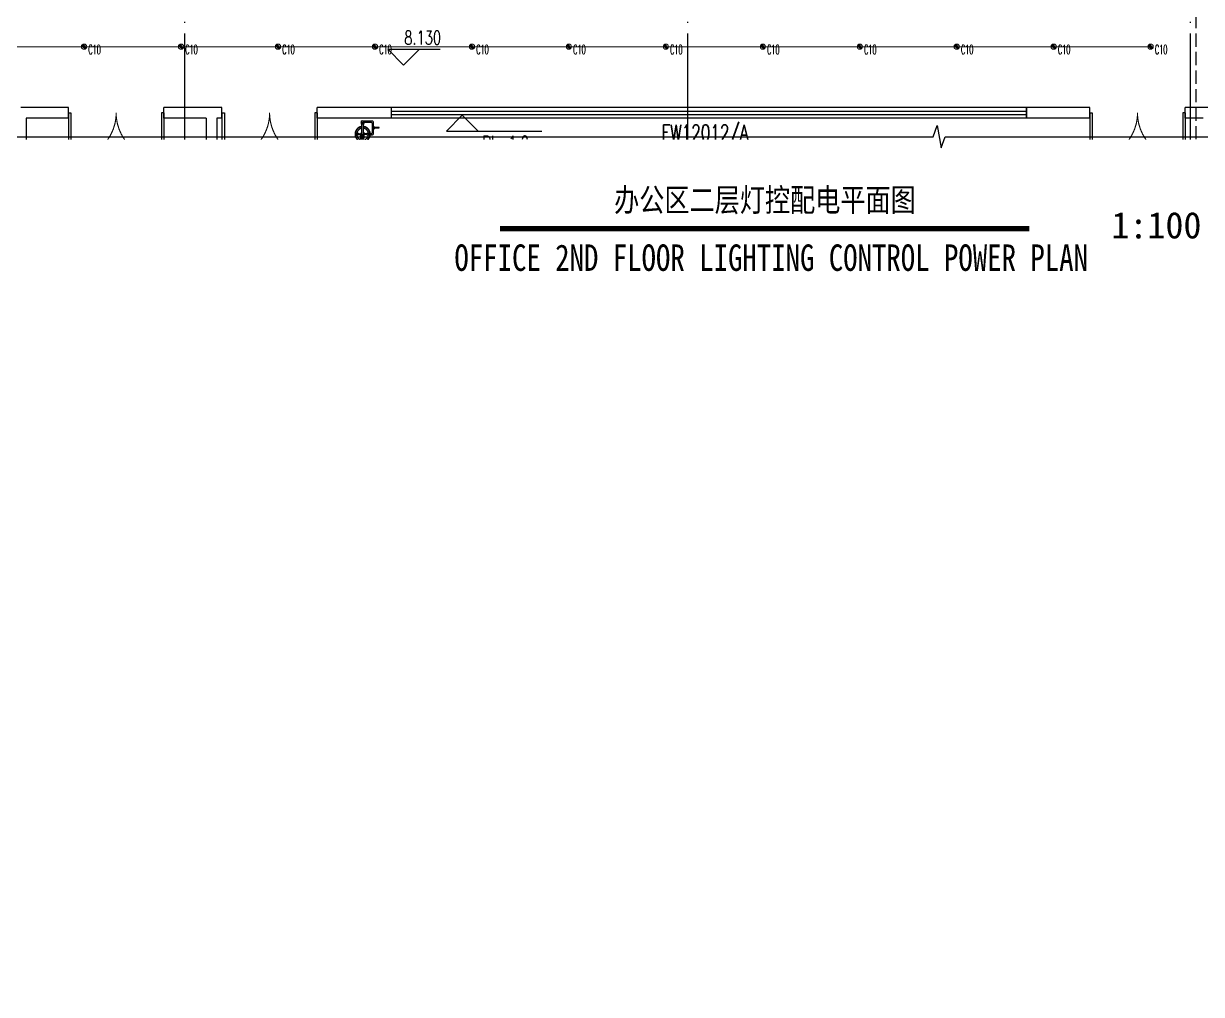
# Model space of a CAD drawing. Extents: x -621157 to 1764546, y -106808 to 741893.
# Drawn here: x 557019 to 579277, y 6062 to 24410 of the extents above; entities that cross this region are included whole.
import ezdxf
from ezdxf.enums import TextEntityAlignment as Align
from ezdxf.xclip import XClip

# ---------------------------------------------------------------- set-up
doc = ezdxf.new("R2010")
doc.units = 0
doc.header["$LTSCALE"] = 1000
doc.header["$MEASUREMENT"] = 0
doc.header["$XCLIPFRAME"] = 0
doc.linetypes.add('XREF-A-101-平面图_t3$0$DASH', pattern=[0.35, 0.25, -0.1])
doc.linetypes.add('XREF-A-101-平面图_t3$0$DOTE', pattern=[2.42, 2, -0.2, 0.02, -0.2])
for name, color, linetype in [('0-底图', 7, 'Continuous'), ('A-DIVISION', 3, 'Continuous'), ('TK-BLUE', 7, 'Continuous'), ('WIRE-照明', 4, 'Continuous'), ('XREF-A-101-平面图_t3$0$1212121', 8, 'Continuous'), ('XREF-A-101-平面图_t3$0$A-DIM_ELEV', 8, 'Continuous'), ('XREF-A-101-平面图_t3$0$A-DOTE', 8, 'Continuous'), ('XREF-A-101-平面图_t3$0$A-DRWD', 8, 'Continuous'), ('XREF-A-101-平面图_t3$0$A-DRWD-TEXT', 8, 'Continuous'), ('XREF-A-101-平面图_t3$0$A-GROUND', 8, 'Continuous'), ('XREF-A-101-平面图_t3$0$A-WALL', 8, 'Continuous'), ('XREF-A-101-平面图_t3$0$A-WINDOW', 8, 'Continuous'), ('XREF-A-101-平面图_t3$0$家具-实验室家具', 8, 'Continuous'), ('电-折断线', 3, 'Continuous')]:
    doc.layers.add(name, color=color, linetype=linetype)
doc.layers.add('00-照明回路线', color=6, linetype='Continuous', lineweight=0)
doc.layers.add('LIGHT-INF', color=6, linetype='Continuous', lineweight=0)
doc.styles.add('HL-LD', font='simsun.ttc', dxfattribs={"height": 500})
doc.styles.add('INF DIM', font='SIMPLEX.SHX', dxfattribs={"width": 0.7, "bigfont": 'hztxt.shx'})
doc.styles.add('ST64S', font='hl-ld.shx', dxfattribs={"bigfont": 'ST64S.shx'})
doc.styles.add('XREF-A-101-平面图_t3$0$A-STANDARD', font='SIMPLEX', dxfattribs={"bigfont": 'GBCBIG'})
doc.styles.add('XREF-A-101-平面图_t3$0$A-WIN-LABEL', font='SIMPLEX', dxfattribs={"bigfont": 'GBCBIG'})

# ---------------------------------------------------------------- blocks, each defined once
blk = doc.blocks.new('XREF-A-101-平面图_t3$0$轴网(2)')
at = {"layer": 'XREF-A-101-平面图_t3$0$A-DOTE', "linetype": 'XREF-A-101-平面图_t3$0$DOTE'}
for p, q in [((19000, -3300), (19000, 43300)), ((28500, -3300), (28500, 43300)), ((38000, -3300), (38000, 43300))]:
    blk.add_line(p, q, dxfattribs=at)
blk = doc.blocks.new('XREF-A-101-平面图_t3$0$Shower_plan')
at = {"layer": 'XREF-A-101-平面图_t3$0$1212121'}
for p, q in [((-20, -112), (-20, -94)), ((-16, -314), (-16, -120)), ((16, -314), (16, -120)), ((20, -112), (20, -94)), ((164, -90), (164, -66)), ((184, -114), (208, -114)), ((212, -177), (208, -177)), ((212, -199), (208, -199)), ((215, -184), (220, -184)), ((215, -193), (220, -193)), ((-94, -290), (-90, -290)), ((-75, -301), (-18, -302)), ((-75, -315), (-22, -315)), ((-34, -355), (-31, -355)), ((-34, -361), (-31, -361)), ((-16, -607), (-16, -396)), ((16, -607), (16, -396)), ((75, -302), (17, -302)), ((75, -316), (22, -316)), ((94, -327), (90, -327)), ((160, -297), (160, -321)), ((184, -274), (208, -274))]:
    blk.add_line(p, q, dxfattribs=at)
for points in [[(-22, -120), (-22, -112), (22, -112), (22, -120)], [(-37, -500), (-34, -500), (-34, -346), (-37, -346)], [(24, -388), (-24, -388), (-24, -338), (-22, -336), (22, -336), (24, -338)]]:
    blk.add_lwpolyline(points, close=True, dxfattribs=at)
for points in [[(143, -321), (184, -321, 0.414214), (208, -297), (208, -90, 0.414214), (184, -66), (23, -66)], [(143, -297), (160, -297, 0.414214), (184, -273), (184, -114, 0.414214), (160, -90), (23, -90)], [(-16, -530), (-128, -419, -1), (-122, -414)], [(-122, -414), (-53, -483, -1)], [(-111, -308, -0.092425), (-109, -301, -0.095768), (-106, -295, -0.100909), (-101, -292, -0.104872), (-94, -290, -0.001591), (-94, -290, -0.100909)], [(-93, -325, -0.034962), (-95, -325, -0.104872), (-101, -324, -0.100909), (-106, -320, -0.095768), (-110, -314, -0.092425), (-111, -308, -0.092425)], [(-37, -349, 0.153738), (-38, -347), (-43, -347, 0.078248), (-44, -349), (-44, -364, 0.153738), (-43, -367), (-38, -367, 0.153738), (-37, -364)], [(-23, -388), (-23, -395, 0.154019), (-19, -396), (19, -396, 0.154019), (23, -395), (23, -388)], [(92, -292, -0.034962), (94, -292, -0.104872), (100, -293, -0.100909), (106, -297, -0.095768), (109, -303, -0.092425), (110, -310, -0.092425)], [(110, -310, -0.092425), (109, -316, -0.095768), (105, -322, -0.100909), (100, -326, -0.104872), (94, -327, -0.001591), (94, -327, -0.100909)], [(-37, -491), (-54, -491, -1), (-54, -483), (-37, -483)], [(-45, -491), (-16, -519, -1)]]:
    blk.add_lwpolyline(points, format="xyb", dxfattribs=at)
for points in [[(212, -177), (214, -177), (215, -179), (215, -198), (214, -199)], [(212, -199), (214, -199), (215, -198), (215, -179), (214, -177)], [(-24, -371), (-31, -371), (-31, -346), (-24, -346)], [(-22, -336), (-22, -314), (22, -314), (22, -336)], [(-34, -491), (-28, -491), (-28, -483), (-34, -483)], [(-31, -657), (-20, -637)], [(20, -637), (31, -657), (16, -684), (-16, -684), (-31, -657)]]:
    blk.add_lwpolyline(points, dxfattribs=at)
for points in [[(221, -201), (229, -201, 0.414214), (231, -199), (231, -194, -0.414214), (232, -193), (313, -193, 0.414214), (313, -192), (313, -185, 0.414214), (313, -184), (232, -184, -0.414214), (231, -183), (231, -177, 0.414214), (229, -176), (221, -176, 0.414214), (220, -177), (220, -199, 0.414214)], [(-106, -308, -0.092425), (-105, -301, -0.095768), (-102, -295, -0.100909), (-96, -292, -0.104872), (-90, -290, -0.104872), (-84, -292, -0.100909), (-79, -296, -0.095768), (-75, -301, -0.092425), (-74, -308, -0.092425), (-75, -315, -0.095768), (-79, -320, -0.100909), (-84, -324, -0.104872), (-90, -325, -0.104872), (-97, -324, -0.100909), (-102, -320, -0.095768), (-105, -314, -0.092425)], [(106, -310, -0.092425), (105, -316, -0.095768), (101, -322, -0.100909), (96, -326, -0.104872), (90, -327, -0.104872), (84, -325, -0.100909), (78, -322, -0.095768), (75, -316, -0.092425), (74, -309, -0.092425), (75, -303, -0.095768), (78, -297, -0.100909), (84, -293, -0.104872), (90, -292, -0.104872), (96, -293, -0.100909), (101, -297, -0.095768), (105, -303, -0.092425)], [(-20, -657), (-20, -607), (20, -607), (20, -657, -1)]]:
    blk.add_lwpolyline(points, format="xyb", close=True, dxfattribs=at)
for centre, radius in [((0, -78), 26.3), ((0, -78), 16.4), ((-60, -481), 3.91)]:
    blk.add_circle(centre, radius, dxfattribs=at)
for centre, radius, start, end in [((0, -309), 144, 96.5663, 263.4343), ((0, -309), 139, 96.804, 263.1966), ((0, -309), 111, 98.3801, 261.6205), ((0, -309), 144, 276.5663, 83.4343), ((0, -309), 139, 276.804, 83.1966), ((0, -309), 111, 278.6256, 81.375), ((0, -309), 36, 116.7475, 168.6934), ((0, -309), 36, 190.3072, 231.764), ((0, -309), 18.8, 149.7809, 195.9711), ((0, -309), 36, 10.3072, 62.4104), ((0, -309), 18.8, 344.0295, 27.2237), ((0, -309), 36, 308.7702, 348.6934), ((0, -657), 125, 97.5816, 82.419), ((0, -657), 37.5, 121.3804, 58.6121)]:
    blk.add_arc(centre, radius, start, end, dxfattribs=at)
blk = doc.blocks.new('XREF-A-101-平面图_t3$0$G$C45C07046')
at = {"layer": 'XREF-A-101-平面图_t3$0$家具-实验室家具', "color": 252, "rotation": 1.29395466828384e-08}
blk.add_blockref('XREF-A-101-平面图_t3$0$Shower_plan', (122358, 127107, 300), dxfattribs=at)
blk = doc.blocks.new('XREF-A-101-平面图_t3$0$DOOR2DLIB$SYSLIB$00000108')
at = {"color": 0}
for p, q in [((-0.5, 0), (-0.5, 0.4875)), ((-0.475, 0.4875), (-0.5, 0.4875)), ((-0.475, 0), (-0.475, 0.4875)), ((0.475, 0), (0.475, 0.4875)), ((0.475, 0.4875), (0.5, 0.4875)), ((0.5, 0), (0.5, 0.4875)), ((-0.5, 0), (-0.475, 0)), ((0.5, 0), (0.475, 0))]:
    blk.add_line(p, q, dxfattribs=at)
at = {"color": 0, "lineweight": 13}
for centre, start, end in [((-0.4875, 0), 0, 88.53072), ((0.4875, 0), 91.46928, 180)]:
    blk.add_arc(centre, 0.4875, start, end, dxfattribs=at)
blk = doc.blocks.new('XREF-A-101-平面图_t3$0$WINDOW2DLIB$DYNSTYLE$00000005')
at = {"color": 0}
for points in [[(-0.5, 0.5), (-0.5, -0.5)], [(-0.5, 0.5), (0.5, 0.5)], [(0.5, -0.5), (0.5, 0.5)], [(0.5, 0.1667), (-0.5, 0.1667)], [(0.5, -0.1667), (-0.5, -0.1667)], [(-0.5, -0.5), (0.5, -0.5)]]:
    blk.add_lwpolyline(points, dxfattribs=at)
blk = doc.blocks.new('XREF-A-101-平面图_t3')
at = {"layer": 'XREF-A-101-平面图_t3$0$A-DIM_ELEV'}
for p, q in [((223131, 128103), (222831, 128403)), ((222831, 128403), (223821, 128403)), ((223131, 128103), (223431, 128403)), ((224241, 127155), (223941, 126855)), ((224241, 127155), (224541, 126855)), ((223941, 126855), (225741, 126855))]:
    blk.add_line(p, q, dxfattribs=at)
at = {"layer": 'XREF-A-101-平面图_t3$0$A-GROUND', "linetype": 'XREF-A-101-平面图_t3$0$DASH'}
blk.add_lwpolyline([(238100, 139200), (238100, 100400)], dxfattribs=at)
at = {"layer": 'XREF-A-101-平面图_t3$0$A-WALL'}
for p, q in [((216800, 127300), (215900, 127300)), ((216800, 127100), (216000, 127100)), ((216000, 127100), (216000, 123700)), ((219500, 127300), (218600, 127300)), ((219400, 127100), (218600, 127100)), ((219400, 127100), (219400, 120000)), ((219700, 127300), (219500, 127300)), ((219600, 127100), (219600, 120100)), ((219700, 127100), (219600, 127100)), ((222900, 127300), (221500, 127300)), ((222900, 127100), (221500, 127100)), ((236100, 127300), (234900, 127300)), ((236100, 127100), (234900, 127100)), ((238340, 127300), (237900, 127300)), ((238240, 127100), (237900, 127100))]:
    blk.add_line(p, q, dxfattribs=at)
for points in [[(216800, 127100), (216800, 127300)], [(218600, 127100), (218600, 127300)], [(219700, 127100), (219700, 127300)], [(221500, 127100), (221500, 127300)], [(222900, 127100), (222900, 127300)], [(234900, 127100), (234900, 127300)], [(236100, 127100), (236100, 127300)], [(237900, 127100), (237900, 127300)]]:
    blk.add_lwpolyline(points, dxfattribs=at)
blk.add_blockref('XREF-A-101-平面图_t3$0$G$C45C07046', (100000, 0))
at = {"layer": 'XREF-A-101-平面图_t3$0$A-DOTE'}
blk.add_blockref('XREF-A-101-平面图_t3$0$轴网(2)', (200000, 100000), dxfattribs=at)
at = {"layer": 'XREF-A-101-平面图_t3$0$A-DRWD'}
ref = blk.add_blockref('XREF-A-101-平面图_t3$0$WINDOW2DLIB$DYNSTYLE$00000005', (228900, 127200), dxfattribs=dict(at, xscale=12000, yscale=-200, zscale=12000, rotation=180))
ref.add_attrib('A0', 'FW12012/A', (228010, 126676), dxfattribs={"layer": 'XREF-A-101-平面图_t3$0$A-DRWD-TEXT', "height": 297.5, "style": 'XREF-A-101-平面图_t3$0$A-WIN-LABEL', "width": 0.705882})
at = {"layer": 'XREF-A-101-平面图_t3$0$A-WINDOW', "xscale": 1800, "yscale": 1800, "zscale": 1800, "rotation": 180}
for p in [(217700, 127200), (220600, 127200), (237000, 127200)]:
    blk.add_blockref('XREF-A-101-平面图_t3$0$DOOR2DLIB$SYSLIB$00000108', p, dxfattribs=at)
at = {"layer": 'XREF-A-101-平面图_t3$0$A-DIM_ELEV', "color": 7, "style": 'XREF-A-101-平面图_t3$0$A-STANDARD', "width": 0.705882}
for s, p in [('8.130', (223146, 128493)), ('BL=1.0m', (224620, 126510))]:
    blk.add_text(s, height=255, dxfattribs=at).set_placement(p)
blk = doc.blocks.new('TITLE')
at = {"layer": 'A-DIVISION', "const_width": 100}
blk.add_lwpolyline([(-5000, 0), (5000, 0)], dxfattribs=at)
at = {"layer": 'TK-BLUE'}
for tag, height, style, p in [('TITLE1', 700, 'ST64S', (117, 275)), ('TITLE2', 500, 'HL-LD', (80, -798))]:
    blk.add_attdef(tag, text='', height=height, dxfattribs=dict(at, style=style)).set_placement(p, align=Align.CENTER)
at = {"layer": 'TK-BLUE', "style": 'HL-LD'}
blk.add_attdef('SCALE', (5165, -185), '', height=500, dxfattribs=at)
blk = doc.blocks.new('*U24682')
h = blk.add_hatch(color=8)
h.dxf.hatch_style = 1
h.paths.add_polyline_path([(-50, 0), (-24, 0, -0.414214), (0, 24), (0, 50, 0.414214)])
h.paths.add_polyline_path([(0, -24), (0, -50, 0.414214), (50, 0), (24, 0, -0.414214)])
at = {"color": 8}
for points in [[(50, 0), (-50, 0)], [(0, 50), (0, -50)]]:
    blk.add_lwpolyline(points, dxfattribs=at)
blk.add_circle((0, 0), 50)
blk.add_circle((0, 0), 24.5, dxfattribs=at)
at = {"style": 'INF DIM', "width": 0.5}
blk.add_text('C10', height=180, dxfattribs=at).set_placement((81, -144))
blk = doc.blocks.new('G$CDFF05B24')
at = {"layer": 'LIGHT-INF', "color": 6}
for p in [(17094, -11550), (18926, -11550), (20758, -11550), (22590, -11550), (24423, -11550), (26255, -11550), (28087, -11550), (29919, -11550), (31752, -11550), (33584, -11550), (35416, -11550), (37248, -11550)]:
    blk.add_blockref('*U24682', p, dxfattribs=at)
blk = doc.blocks.new('G$C458DFACF')
at = {"layer": '00-照明回路线', "ltscale": 5}
blk.add_line((6000, -11450), (37148, -11450), dxfattribs=at)

msp = doc.modelspace()

# ---------------------------------------------------------------- block references
at = {"layer": '0-底图'}
ref = msp.add_blockref('XREF-A-101-平面图_t3', (341069, -104477), dxfattribs=at)
XClip(ref).set_block_clipping_path([(188448.3743934482, 126697.923506411), (279528.158095957, 147598.6090894251)])
at = {"layer": 'A-DIVISION'}
ref = msp.add_blockref('TITLE', (571022, 20534, 10000), dxfattribs=at)
ref.add_attrib('TITLE1', '办公区二层灯控配电平面图', dxfattribs={"layer": '0', "height": 500, "style": 'ST64S'}).set_placement((571029, 20809, 10000), align=Align.CENTER)
ref.add_attrib('TITLE2', 'OFFICE 2ND FLOOR LIGHTING CONTROL POWER PLAN', dxfattribs={"layer": '0', "height": 500, "style": 'HL-LD', "width": 0.8}).set_placement((571147, 19736, 10000), align=Align.CENTER)
ref.add_attrib('SCALE', '1:100', (577577, 20349, 10000), dxfattribs={"layer": '0', "height": 500, "style": 'HL-LD'})

# ---------------------------------------------------------------- next in the draw order: linework, layer by layer
at = {"layer": '电-折断线'}
msp.add_lwpolyline([(534469, 22271), (574207, 22271), (574283, 22481), (574357, 22061), (574432, 22271), (614169, 22271)], dxfattribs=at)

# ---------------------------------------------------------------- next in the draw order: block references
at = {"layer": 'WIRE-照明'}
msp.add_blockref('G$CDFF05B24', (541069, 35523), dxfattribs=at)

# ---------------------------------------------------------------- next in the draw order: block references
msp.add_blockref('G$C458DFACF', (541169, 35423), dxfattribs=at)

doc.saveas('drawing.dxf')
